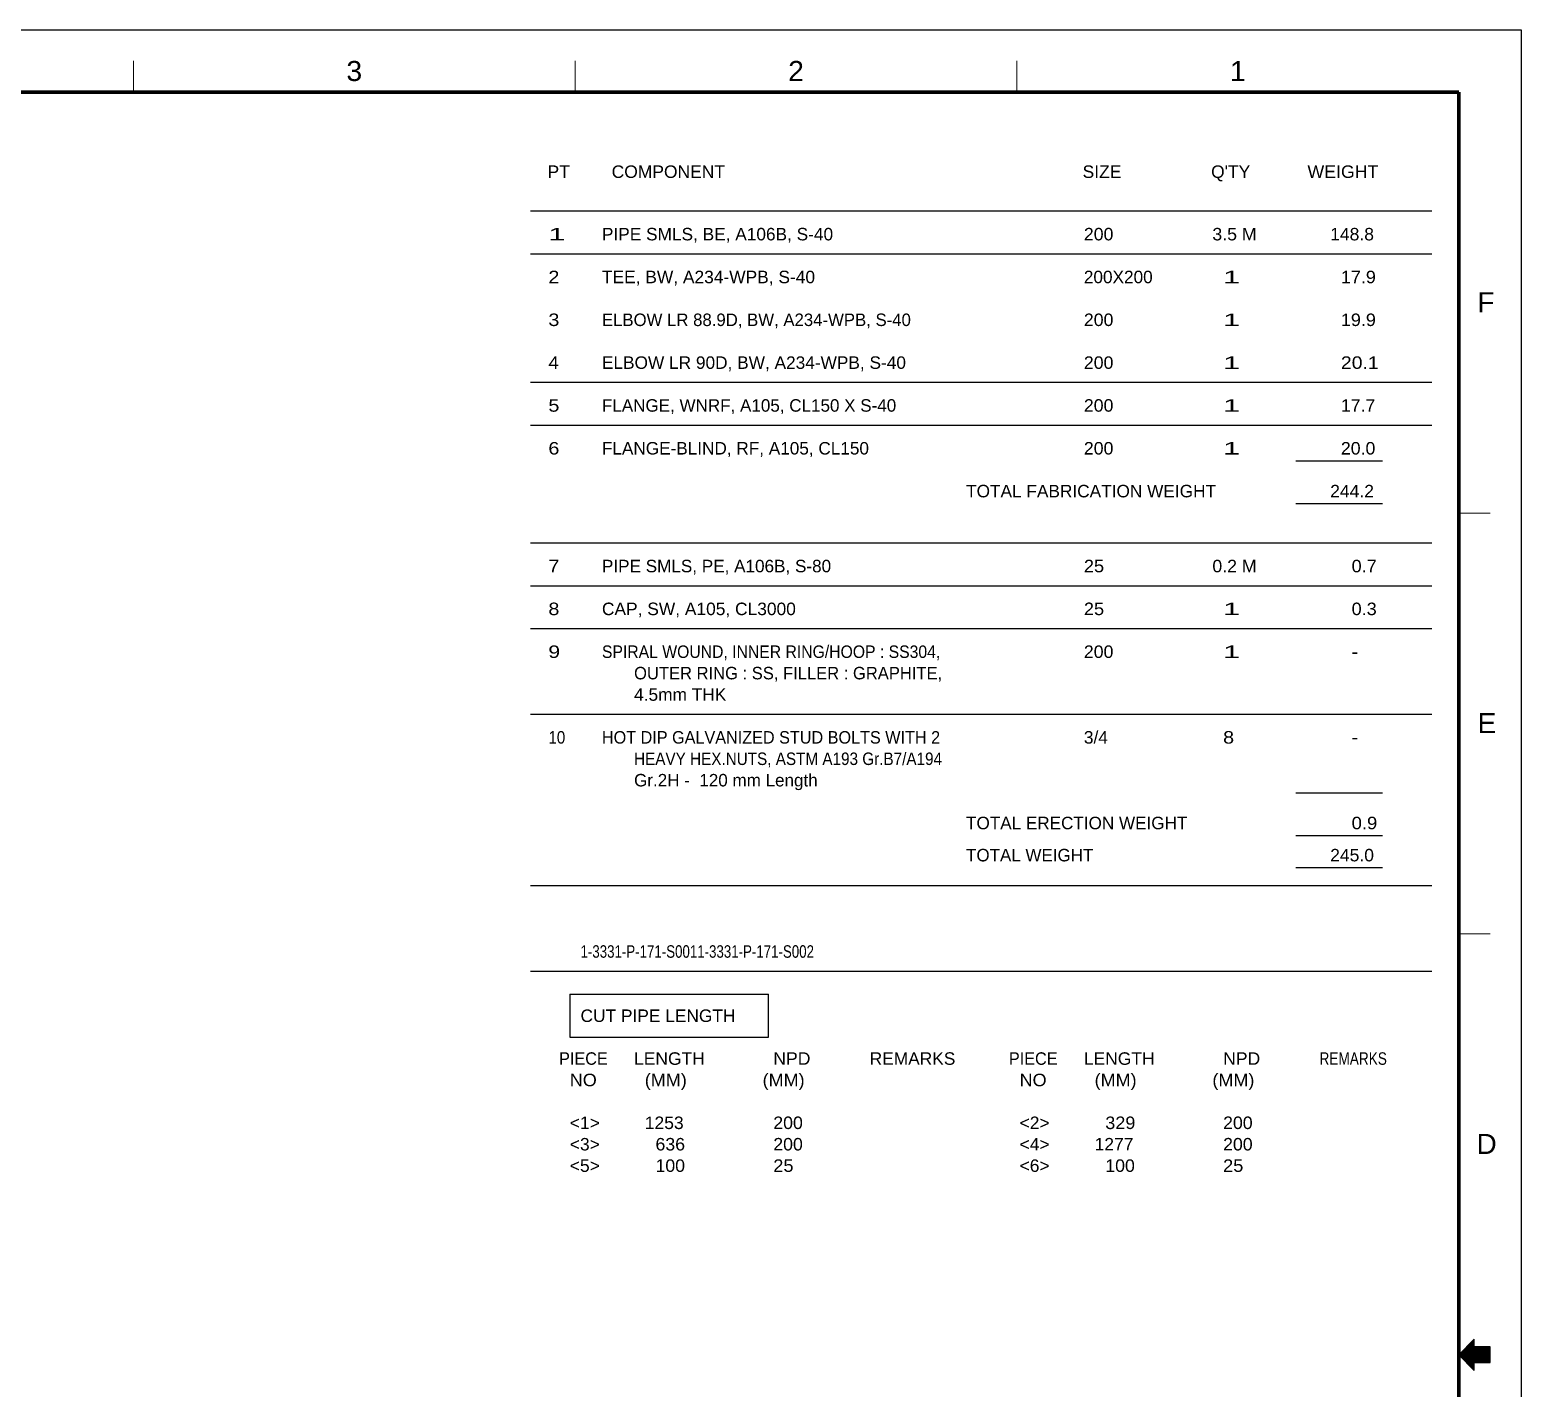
# Model space of a CAD drawing. Header units: inches. Extents: x 0 to 841, y 0 to 594.
# Drawn here: x 506.8 to 841, y 289.5 to 594 of the extents above; entities that cross this region are included whole.
import ezdxf
from ezdxf.enums import TextEntityAlignment as Align

# ---------------------------------------------------------------- set-up
doc = ezdxf.new("R2010")
doc.units = ezdxf.units.IN
doc.header["$MEASUREMENT"] = 0
for name, color, linetype in [('BG Border', 7, 'Continuous'), ('BG MATLIST', 7, 'Continuous'), ('MATLIST', 7, 'Continuous')]:
    doc.layers.add(name, color=color, linetype=linetype)
doc.styles.add('Arial', font='arial.ttf')
doc.styles.add('txt.shx', font='txt')

msp = doc.modelspace()

# ---------------------------------------------------------------- linework, layer by layer
at = {"layer": 'BG Border', "color": 7, "linetype": 'Continuous', "lineweight": 25}
for p, q in [((0, 594), (841, 594)), ((841, 594), (841, 0)), ((830.5, 300.5), (827, 297)), ((830.5, 298.75), (830.5, 300.5)), ((834.02, 298.75), (830.5, 298.75)), ((834.02, 295.25), (834.02, 298.75)), ((827, 297), (830.5, 293.5)), ((830.5, 293.5), (830.5, 295.25)), ((830.5, 295.25), (834.02, 295.25))]:
    msp.add_line(p, q, dxfattribs=at)
at = {"layer": 'BG Border', "color": 7, "linetype": 'Continuous', "lineweight": 13}
for p, q in [((530, 580), (530, 587.02)), ((629, 580), (629, 587.02)), ((728, 580), (728, 587.02)), ((834.02, 485.67), (827, 485.67)), ((834.02, 391.33), (827, 391.33)), ((834.02, 297.59), (827.59, 297.59)), ((834.02, 297.79), (827.79, 297.79)), ((834.02, 297.99), (827.99, 297.99)), ((834.02, 298.19), (828.19, 298.19)), ((834.02, 298.39), (828.39, 298.39)), ((834.02, 298.59), (828.59, 298.59)), ((830.5, 298.79), (828.79, 298.79)), ((830.5, 298.99), (828.99, 298.99)), ((830.5, 299.19), (829.19, 299.19)), ((830.5, 299.39), (829.39, 299.39)), ((830.5, 299.59), (829.59, 299.59)), ((830.5, 299.79), (829.79, 299.79)), ((830.5, 299.99), (829.99, 299.99)), ((830.5, 300.19), (830.19, 300.19)), ((830.5, 300.39), (830.39, 300.39)), ((834.02, 296.99), (827.01, 296.99)), ((834.02, 297.19), (827.19, 297.19)), ((834.02, 296.79), (827.21, 296.79)), ((834.02, 297.39), (827.39, 297.39)), ((834.02, 296.59), (827.41, 296.59)), ((834.02, 296.39), (827.61, 296.39)), ((834.02, 296.19), (827.81, 296.19)), ((834.02, 295.99), (828.01, 295.99)), ((834.02, 295.79), (828.21, 295.79)), ((834.02, 295.59), (828.41, 295.59)), ((834.02, 295.39), (828.61, 295.39)), ((830.5, 295.19), (828.81, 295.19)), ((830.5, 294.99), (829.01, 294.99)), ((830.5, 294.79), (829.21, 294.79)), ((830.5, 294.59), (829.41, 294.59)), ((830.5, 294.39), (829.61, 294.39)), ((830.5, 294.19), (829.81, 294.19)), ((830.5, 293.99), (830.01, 293.99)), ((830.5, 293.79), (830.21, 293.79)), ((830.5, 293.59), (830.41, 293.59))]:
    msp.add_line(p, q, dxfattribs=at)
at = {"layer": 'BG Border', "color": 3, "linetype": 'Continuous', "lineweight": 120}
for p, q in [((35, 580), (827, 580)), ((827, 580), (827, 14))]:
    msp.add_line(p, q, dxfattribs=at)
msp.add_lwpolyline([(827, 580), (35, 580), (35, 14), (827, 14)], close=True, dxfattribs=at)
at = {"layer": 'MATLIST', "color": 2, "linetype": 'Continuous', "lineweight": 30}
for p, q in [((619, 553.4), (821, 553.4)), ((619, 543.8), (821, 543.8)), ((619, 515), (821, 515)), ((619, 505.4), (821, 505.4)), ((790.5, 497.4), (809.9, 497.4)), ((790.5, 487.8), (809.9, 487.8)), ((619, 479), (821, 479)), ((619, 469.4), (821, 469.4)), ((619, 459.8), (821, 459.8)), ((619, 440.6), (821, 440.6)), ((790.5, 423), (809.9, 423)), ((790.5, 413.4), (809.9, 413.4)), ((790.5, 406.2), (809.9, 406.2)), ((619, 402.2), (821, 402.2)), ((619, 383), (821, 383)), ((627.8, 377.8), (672.3, 377.8)), ((627.8, 377.8), (627.8, 368.2)), ((672.3, 368.2), (672.3, 377.8)), ((627.8, 368.2), (672.3, 368.2))]:
    msp.add_line(p, q, dxfattribs=at)

# ---------------------------------------------------------------- texts
at = {"layer": 'BG Border', "color": 3, "style": 'Arial', "width": 1.008516}
for s, p in [('3', (579.5, 587.02)), ('2', (678.5, 587.02)), ('1', (777.5, 587.02))]:
    msp.add_text(s, height=4.5, dxfattribs=at).set_placement(p, align=Align.TOP_CENTER)
at = {"layer": 'BG Border', "color": 3, "style": 'Arial'}
for s, width, p in [('F', 0.993934, (831.22, 532.93)), ('E', 1.004063, (831.22, 438.6)), ('D', 0.992063, (831.01, 344.26))]:
    msp.add_text(s, height=4.5, dxfattribs=dict(at, width=width)).set_placement(p, align=Align.MIDDLE_LEFT)
at = {"layer": 'BG MATLIST', "color": 2, "style": 'Arial'}
for s, width, p in [('PT', 1.011406, (622.78, 560.8)), ('COMPONENT', 0.999032, (637.18, 560.8)), ('SIZE', 1.001836, (742.71, 560.8)), ("Q'TY", 0.997907, (771.51, 560.8)), ('WEIGHT', 1.016102, (793.11, 560.8))]:
    msp.add_text(s, height=2.8, dxfattribs=dict(at, width=width)).set_placement(p)
at = {"layer": 'MATLIST', "color": 2, "style": 'txt.shx'}
for s, width, p in [('1', 1.830635, (623, 546.8)), ('PIPE SMLS, BE, A106B, S-40', 1.032894, (635, 546.8)), ('200', 1.059841, (743, 546.8)), ('3.5 M', 1.059009, (771.8, 546.8)), ('148.8', 1.047079, (798.2, 546.8)), ('2', 1.184529, (623, 537.2)), ('TEE, BW, A234-WPB, S-40', 1.038633, (635, 537.2)), ('200X200', 1.028897, (743, 537.2)), ('1', 1.830635, (774.2, 537.2)), ('17.9', 1.075135, (800.6, 537.2)), ('3', 1.184529, (623, 527.6)), ('ELBOW LR 88.9D, BW, A234-WPB, S-40', 1.002163, (635, 527.6)), ('200', 1.059841, (743, 527.6)), ('1', 1.830635, (774.2, 527.6)), ('19.9', 1.075135, (800.6, 527.6)), ('4', 1.118721, (623, 518)), ('ELBOW LR 90D, BW, A234-WPB, S-40', 1.032898, (635, 518)), ('200', 1.059841, (743, 518)), ('1', 1.830635, (774.2, 518)), ('20.1', 1.163261, (800.6, 518)), ('5', 1.184529, (623, 508.4)), ('FLANGE, WNRF, A105, CL150 X S-40', 1.019031, (635, 508.4)), ('200', 1.059841, (743, 508.4)), ('1', 1.830635, (774.2, 508.4)), ('17.7', 1.059088, (800.6, 508.4)), ('6', 1.184529, (623, 498.8)), ('FLANGE-BLIND, RF, A105, CL150', 1.027013, (635, 498.8)), ('200', 1.059841, (743, 498.8)), ('1', 1.830635, (774.2, 498.8)), ('20.0', 1.059088, (800.6, 498.8)), ('TOTAL FABRICATION WEIGHT', 1.031985, (716.6, 489.2)), ('244.2', 1.047079, (798.2, 489.2)), ('7', 1.184529, (623, 472.4)), ('PIPE SMLS, PE, A106B, S-80', 1.024015, (635, 472.4)), ('25', 1.088486, (743, 472.4)), ('0.2 M', 1.059009, (771.8, 472.4)), ('0.7', 1.081317, (803, 472.4)), ('8', 1.184529, (623, 462.8)), ('CAP, SW, A105, CL3000', 1.038813, (635, 462.8)), ('25', 1.088486, (743, 462.8)), ('1', 1.830635, (774.2, 462.8)), ('0.3', 1.081317, (803, 462.8)), ('9', 1.258562, (623, 453.2)), ('SPIRAL WOUND, INNER RING/HOOP : SS304,', 0.941591, (635, 453.2)), ('200', 1.059841, (743, 453.2)), ('1', 1.830635, (774.2, 453.2)), ('OUTER RING : SS, FILLER : GRAPHITE,', 0.99061, (642.2, 448.4)), ('-', 1.19863, (803, 453.2)), ('4.5mm THK', 1.035822, (642.2, 443.6)), ('10', 0.907071, (623, 434)), ('HOT DIP GALVANIZED STUD BOLTS WITH 2', 0.968775, (635, 434)), ('3/4', 1.038813, (743, 434)), ('8', 1.184529, (774.2, 434)), ('-', 1.19863, (803, 434)), ('HEAVY HEX.NUTS, ASTM A193 Gr.B7/A194', 0.913713, (642.2, 429.2)), ('Gr.2H -  120 mm Length', 1.019247, (642.2, 424.4)), ('TOTAL ERECTION WEIGHT', 1.023161, (716.6, 414.8)), ('0.9', 1.104824, (803, 414.8)), ('TOTAL WEIGHT', 1.015825, (716.6, 407.6)), ('245.0', 1.047079, (798.2, 407.6)), ('1-3331-P-171-S0011-3331-P-171-S002', 0.79535, (630.2, 386)), ('CUT PIPE LENGTH', 1.036836, (630.2, 371.6)), ('PIECE', 0.970054, (625.4, 362)), ('LENGTH', 1.043763, (642.2, 362)), ('NPD', 1.053223, (673.4, 362)), ('REMARKS', 1.037113, (695, 362)), ('PIECE', 0.970054, (726.2, 362)), ('LENGTH', 1.043763, (743, 362)), ('NPD', 1.053223, (774.2, 362)), ('REMARKS', 0.816089, (795.8, 362)), ('NO', 1.075844, (627.8, 357.2)), ('(MM)', 1.078767, (644.6, 357.2)), ('(MM)', 1.078767, (671, 357.2)), ('NO', 1.075844, (728.6, 357.2)), ('(MM)', 1.078767, (745.4, 357.2)), ('(MM)', 1.078767, (771.8, 357.2)), ('<1>', 1.04131, (627.8, 347.6)), ('1253', 1.046077, (644.6, 347.6)), ('200', 1.059841, (673.4, 347.6)), ('<2>', 1.04131, (728.6, 347.6)), ('329', 1.078767, (747.8, 347.6)), ('200', 1.059841, (774.2, 347.6)), ('<3>', 1.04131, (627.8, 342.8)), ('636', 1.059841, (647, 342.8)), ('200', 1.059841, (673.4, 342.8)), ('<4>', 1.04131, (728.6, 342.8)), ('1277', 1.046077, (745.4, 342.8)), ('200', 1.059841, (774.2, 342.8)), ('<5>', 1.04131, (627.8, 338)), ('100', 1.059841, (647, 338)), ('25', 1.088486, (673.4, 338)), ('<6>', 1.04131, (728.6, 338)), ('100', 1.059841, (747.8, 338)), ('25', 1.088486, (774.2, 338))]:
    msp.add_text(s, height=2.8, dxfattribs=dict(at, width=width)).set_placement(p)

doc.saveas('drawing.dxf')
